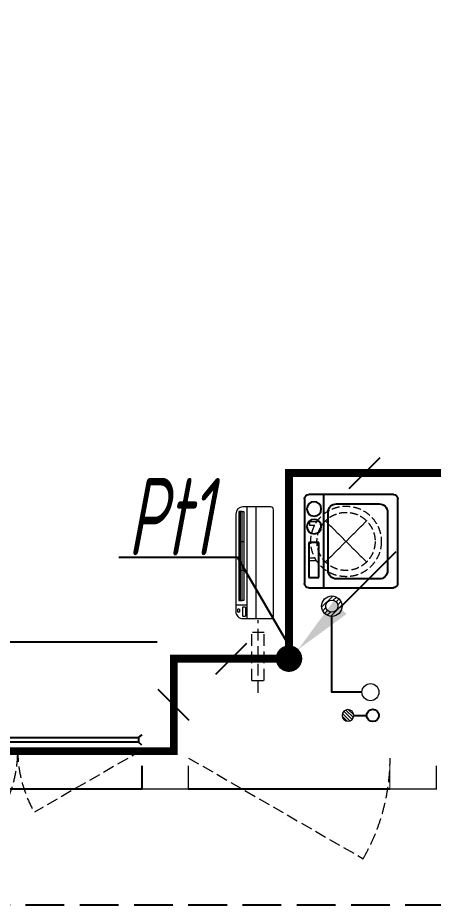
# Model space of a CAD drawing. Extents: x 3002737 to 4077523, y -995787 to -7267.
# Drawn here: x 3554704 to 3557384, y -786295 to -780568 of the extents above; entities that cross this region are included whole.
import ezdxf
from ezdxf.enums import TextEntityAlignment as Align
from ezdxf.xclip import XClip

# ---------------------------------------------------------------- set-up
doc = ezdxf.new("R2010")
doc.units = 0
doc.header["$LTSCALE"] = 1000
doc.header["$MEASUREMENT"] = 0
doc.header["$XCLIPFRAME"] = 2
for name, pattern in [('$1$DASH', [0.35, 0.25, -0.1]), ('CENTER2', [1.125, 0.75, -0.125, 0.125, -0.125]), ('DASH', [0.35, 0.25, -0.1]), ('DOTE', [2.42, 2, -0.2, 0.02, -0.2]), ('HIDDEN', [0.375, 0.25, -0.125])]:
    doc.linetypes.add(name, pattern=pattern)
doc.layers.get('0').update_dxf_attribs({"linetype": 'CONTINUOUS'})
for name, color, linetype in [('!!电气', 1, 'CONTINUOUS'), ('3-栏杆1', 252, 'CONTINUOUS'), ('3.5方案汇报，与郭总、侯月琴确定户型_t8$0$2020.03.04 -1安徽标准化洋房户型(UA）_t8_t8$0$看线', 154, 'CONTINUOUS'), ('DIM-照明', 7, 'CONTINUOUS'), ('LVTRY', 252, 'CONTINUOUS'), ('LWIRE', 4, 'CONTINUOUS'), ('SHTLN', 4, 'CONTINUOUS'), ('VPIPE-凝结', 150, 'CONTINUOUS'), ('WIRE-接地', 2, 'CONTINUOUS'), ('卫生间', 6, 'CONTINUOUS'), ('看线', 185, 'CONTINUOUS')]:
    doc.layers.add(name, color=color, linetype=linetype)
for name, color, linetype, lineweight in [('DOTE', 19, 'DOTE', 9), ('EQUIP_地漏', 7, 'CONTINUOUS', 18), ('VPIPE-废水', 31, 'TG_F', 18), ('WINDOW', 146, 'CONTINUOUS', 20), ('平面-空调室内机', 176, 'CONTINUOUS', 9), ('平面-空调预留孔', 252, 'CONTINUOUS', 15), ('粉刷', 251, 'CONTINUOUS', 9)]:
    doc.layers.add(name, color=color, linetype=linetype, lineweight=lineweight)
doc.styles.add('HZTXT', font='gbeitc.shx', dxfattribs={"width": 0.8, "height": 400, "bigfont": 'hztxt.shx'})
doc.styles.get("Standard").update_dxf_attribs({"font": 'gbenor.shx', "bigfont": 'gbcbig.shx'})
doc.styles.add('TG_LINETYPE', font='SIMPLEX', dxfattribs={"width": 0.8, "height": 3, "bigfont": 'HZTXT'})
doc.linetypes.add('TG_F', pattern='A,2,-0.3,["F",TG_LINETYPE,S=0.1,R=0,X=-0.23,Y=-0.15],0', length=2.3)

# ---------------------------------------------------------------- blocks, each defined once
blk = doc.blocks.new('A$C74D73064')
at = {"layer": 'DOTE', "color": 252}
blk.add_line((-86385.2, 67619.3), (196116, 67619.3), dxfattribs=at)
blk = doc.blocks.new('A$C7B1F0EBE')
at = {"color": 252}
ref = blk.add_blockref('A$C74D73064', (-53513, -33807.7), dxfattribs=at)
XClip(ref).set_block_clipping_path([(63315.4263309771, 50772.2529092039), (117315.4131985184, 70272.2529080271)])
blk = doc.blocks.new('dongkong')
at = {"layer": '平面-空调预留孔', "color": 8, "linetype": 'HIDDEN', "ltscale": 0.3}
for p, q in [((-603796, 210899.9), (-603796, 210431.5)), ((-603836, 210821), (-603836, 210510.8)), ((-603836, 210821), (-603756, 210821)), ((-603756, 210821), (-603756, 210510.8))]:
    blk.add_line(p, q, dxfattribs=at)
blk.add_lwpolyline([(-603756, 210510.8), (-603836, 210510.8)], dxfattribs=at)
blk = doc.blocks.new('A$C001338C2')
at = {"color": 8}
for p, q in [((845, 303.6), (55, 303.6)), ((109.1, 214.8), (109.1, 303.6)), ((0, 248.6), (0, 22)), ((900, 22), (900, 248.6)), ((22, 0), (878, 0))]:
    blk.add_line(p, q, dxfattribs=at)
at = {"color": 8, "lineweight": 5}
for p, q in [((900, 214.8), (0, 214.8)), ((864.6, 278.7), (144.5, 278.7)), ((144.5, 278.7), (144.5, 265.8)), ((387, 278.7), (144.5, 278.7)), ((144.5, 278.7), (144.5, 252.9)), ((144.5, 265.8), (864.6, 265.8)), ((144.5, 239.9), (144.5, 252.9)), ((144.5, 252.9), (864.6, 252.9)), ((864.6, 239.9), (144.5, 239.9)), ((387, 239.9), (387, 278.7)), ((622, 239.9), (387, 239.9)), ((864.6, 278.7), (622, 278.7)), ((622, 278.7), (622, 239.9)), ((864.6, 252.9), (864.6, 278.7)), ((864.6, 265.8), (864.6, 239.9)), ((900, 143.2), (0, 143.2))]:
    blk.add_line(p, q, dxfattribs=at)
at = {"color": 8}
for points in [[(73.1, 275), (56.8, 275, -0.414214), (51.3, 280.5), (51.3, 283.4, -0.414214), (56.8, 288.9), (73.1, 288.9, -0.414214), (78.6, 283.4), (78.6, 280.5, -0.414214)], [(89.2, 226.4), (22.2, 226.4, -0.414214), (16.7, 231.9), (16.7, 243.1, -0.414214), (22.2, 248.6), (89.2, 248.6, -0.414214), (94.7, 243.1), (94.7, 231.9, -0.414214)]]:
    blk.add_lwpolyline(points, format="xyb", close=True, dxfattribs=at)
for centre, radius, start, end in [((55, 248.6), 55, 90, 180), ((845, 248.6), 55, 360, 90), ((22, 22), 22, 180, 270), ((878, 22), 22, 270, 360)]:
    blk.add_arc(centre, radius, start, end, dxfattribs=at)
blk = doc.blocks.new('ASDFSD')
at = {"layer": '3-栏杆1', "color": 5}
for p, q in [((681762.6, 334937.5), (681742.3, 334955.3)), ((681742.3, 334955.3), (681762.6, 334937.5)), ((683322.1, 334937.5), (681762.6, 334937.5)), ((681762.6, 334937.5), (681762.6, 334908.3)), ((683322.1, 334937.5), (683342.3, 334955.3)), ((683342.3, 334955.3), (683322.1, 334937.5)), ((683322.1, 334937.5), (683322.1, 334908.3)), ((681742.3, 334888.4), (681762.6, 334908.3)), ((681762.6, 334908.2), (683322.1, 334908.2)), ((683322.1, 334908.3), (683342.3, 334888.4)), ((683342.3, 334888.4), (683322.1, 334908.3))]:
    blk.add_line(p, q, dxfattribs=at)
blk = doc.blocks.new('$TwtSys$00000141')
at = {"color": 252}
for p, q in [((-47.1, 3.8), (-5, 45.9)), ((-47.1, 3.8), (-5, 45.9)), ((-43.6, -17.5), (17.5, 43.6)), ((-43.6, -17.5), (17.5, 43.6)), ((-33.2, -33.2), (33.2, 33.2)), ((-33.2, -33.2), (33.2, 33.2)), ((-16.2, -43.5), (43.8, 16.4)), ((-16.2, -43.5), (43.8, 16.4)), ((5.7, -46.1), (46.1, -5.7)), ((5.7, -46.1), (46.1, -5.7))]:
    blk.add_line(p, q, dxfattribs=at)
blk.add_circle((0, 0), 47, dxfattribs=at)
blk.add_circle((0, 0), 47, dxfattribs=at)
blk = doc.blocks.new('RECTANG')
for p, q in [((1, 1), (0, 1)), ((0, 1), (0, 0)), ((1, 0), (1, 1)), ((0, 0), (1, 0))]:
    blk.add_line(p, q)
blk = doc.blocks.new('洗衣机')
at = {"layer": 'LVTRY'}
for p, q in [((3791567.4, 243472.1), (3791021, 243472.1)), ((3791116.5, 243472.1), (3791116.5, 242871.5)), ((3790993.7, 243444.5), (3790993.7, 242899.1)), ((3791199, 243412.7), (3791474.9, 243412.7)), ((3791594.6, 242899.1), (3791594.6, 243444.5)), ((3791145.1, 242982.5), (3791145.1, 243358)), ((3791528.8, 243358), (3791528.8, 242982.5)), ((3791474.9, 242927.8), (3791199, 242927.8)), ((3791021, 242871.5), (3791567.4, 242871.5))]:
    blk.add_line(p, q, dxfattribs=at)
at = {"layer": 'LVTRY', "extrusion": (0, 0, -1)}
for centre, major_axis, start_param, end_param in [((3791021, 243444.5), (0, 27.6), -1.570796, 0), ((3791567.4, 243444.5), (0, 27.6), 0, 1.570796), ((3791055.1, 243379.8), (0, 46.9), 3.141593, 9.424778), ((3791199, 243358), (0, 54.7), 4.712389, 6.283185), ((3791474.9, 243358), (0, 54.7), 0, 1.570796), ((3791055.1, 243265.7), (0, 46.9), 3.141593, 9.424778), ((3791199, 242982.5), (0, 54.7), 3.141593, 4.712389), ((3791474.9, 242982.5), (0, 54.7), 1.570796, 3.141593), ((3791021, 242899.1), (0, 27.6), 3.141593, 4.712389), ((3791567.4, 242899.1), (0, 27.6), 1.570796, 3.141593)]:
    blk.add_ellipse(centre, major_axis=major_axis, ratio=0.986385, start_param=start_param, end_param=end_param, dxfattribs=at)
at = {"layer": 'LVTRY', "xscale": 63.25620569481588, "yscale": 224.5369532744355, "zscale": 64.12934308941763, "rotation": 180}
blk.add_blockref('RECTANG', (3791085.2, 243162.4), dxfattribs=at)
blk = doc.blocks.new('$TwtSys$00000543')
at = {"color": 252}
for p, q in [((-93.6, -8.5), (8.5, 93.6)), ((12.5, 55), (41.7, 84.2)), ((-8.5, -93.6), (93.6, 8.5)), ((39.9, 39.9), (66.5, 66.5)), ((55, 12.5), (84.2, 41.7)), ((-84.2, -41.7), (-55, -12.5)), ((-66.5, -66.5), (-39.9, -39.9)), ((-41.7, -84.2), (-12.5, -55))]:
    blk.add_line(p, q, dxfattribs=at)
for radius in [94, 56.4]:
    blk.add_circle((0, 0), radius, dxfattribs=at)
blk = doc.blocks.new('dnfhfn')
at = {"color": 252, "linetype": '$1$DASH', "ltscale": 0.2}
for p, q in [((101.9, 462.7, 0), (121.9, 462.7, 0)), ((101.9, 417.2, 0), (101.9, 462.7, 0)), ((121.9, 462.7, 0), (121.9, 429, 0)), ((353.1, 462.7, 0), (333.1, 462.7, 0)), ((333.1, 462.7, 0), (333.1, 429, 0)), ((353.1, 417.2, 0), (353.1, 462.7, 0))]:
    blk.add_line(p, q, dxfattribs=at)
at = {"color": 252, "linetype": '$1$DASH', "ltscale": 0.2, "elevation": 0}
for points in [[(94.9, 360.1), (94.9, 360.1), (360.1, 94.9), (360.1, 94.9)], [(360.1, 360.1), (94.9, 94.9), (94.9, 94.9), (360.1, 360.1)]]:
    blk.add_lwpolyline(points, close=True, dxfattribs=at)
at = {"color": 252, "linetype": '$1$DASH', "ltscale": 0.2}
for radius in [227.5, 187.5]:
    blk.add_circle((227.5, 227.5, 0), radius, dxfattribs=at)
blk = doc.blocks.new('A$C148B7D8E')
at = {"layer": '卫生间', "color": 252, "linetype": 'DASH'}
blk.add_lwpolyline([(16100, 14000), (16100, 15400), (7700, 15400), (7700, 10800), (7300, 10800), (7300, 10000), (900, 10000), (900, 9000), (-900, 9000), (-900, -900), (1750, -900), (1750, -2100), (23450, -2100), (23450, -900), (25100, -900)], dxfattribs=at)
blk = doc.blocks.new('A$C66B635E3')
at = {"color": 252, "const_width": 8}
for points in [[(40050, -100), (40050, -250), (39750, -250), (39750, -100)], [(41650, -100), (41650, -250), (41350, -250), (41350, -100)]]:
    blk.add_lwpolyline(points, dxfattribs=at)
at = {"layer": '3.5方案汇报，与郭总、侯月琴确定户型_t8$0$2020.03.04 -1安徽标准化洋房户型(UA）_t8_t8$0$看线', "color": 252, "ltscale": 10}
blk.add_line((37600, 700), (39850, 700), dxfattribs=at)
at = {"layer": 'VPIPE-凝结', "color": 252, "ltscale": 0.1}
for points in [[(41170, 375), (40975.9, 375), (40975.9, 864.2)], [(41117.6, 225), (41200, 225)]]:
    blk.add_lwpolyline(points, dxfattribs=at)
at = {"layer": 'VPIPE-凝结', "color": 252}
blk.add_circle((41240, 225), 40, dxfattribs=at)
at = {"layer": 'VPIPE-废水', "color": 252}
blk.add_circle((41225, 375), 55, dxfattribs=at)
at = {"layer": 'WINDOW', "color": 252, "linetype": 'DASH', "ltscale": 0.3}
for points in [[(38150, 0), (38842.8, -400, 0.131652), (38950, 0)], [(39750, 0), (39057.2, -400, -0.131652), (38950, 0)], [(40051.9, -50), (41177.8, -700, 0.131652), (41351.9, -50)]]:
    blk.add_lwpolyline(points, format="xyb", dxfattribs=at)
at = {"layer": '看线', "color": 252, "ltscale": 0.5}
for points in [[(39750, -100), (39750, -250), (38150, -250), (38150, -100)], [(41350, -250), (40050, -250)]]:
    blk.add_lwpolyline(points, dxfattribs=at)
at = {"color": 252, "xscale": -1}
for name, p in [('A$C148B7D8E', (50100, 1100)), ('ASDFSD', (721492.3, -334855.3))]:
    blk.add_blockref(name, p, dxfattribs=at)
at = {"layer": 'EQUIP_地漏', "color": 252, "xscale": 0.7000000000000001, "yscale": 0.7000000000000001, "zscale": 0.7000000000000001}
blk.add_blockref('$TwtSys$00000543', (40975.9, 930), dxfattribs=at)
at = {"layer": 'EQUIP_地漏', "color": 252, "xscale": 0.8, "yscale": -0.8, "zscale": 0.8, "rotation": 179.999999999993}
blk.add_blockref('$TwtSys$00000141', (41080, 225), dxfattribs=at)
at = {"layer": '平面-空调室内机', "color": 252, "ltscale": 0.3, "xscale": -1, "rotation": 180}
blk.add_blockref('dongkong', (644295.9, 211270.8), dxfattribs=at)
at = {"layer": '平面-空调预留孔', "color": 252, "xscale": 0.800000000046565, "yscale": 0.800000000046565, "zscale": 0.800000000046565, "rotation": 90.00000023343011}
blk.add_blockref('A$C001338C2', (40599.8, 850), dxfattribs=at)
at = {"layer": '平面-空调预留孔', "color": 252, "rotation": 89.99999999999304}
blk.add_blockref('dnfhfn', (41295.1, 1120.3, 0), dxfattribs=at)
at = {"layer": '粉刷', "color": 252}
blk.add_blockref('洗衣机', (-3750193.7, -241822.4), dxfattribs=at)
blk = doc.blocks.new('$TelecSys$00000008')
blk.add_line((0.4, 0.4), (-0.4, -0.4))
blk = doc.blocks.new('$TelecSys$00000078')
for p, q in [((1.15, 1.15), (0.55, 0.55)), ((0.1042, 0.1042), (0.1042, 0.1042)), ((-0.1042, -0.1042), (-0.1042, -0.1042))]:
    blk.add_line(p, q)
at = {"const_width": 0.1425}
blk.add_lwpolyline([(-0.0713, 0, 1), (0.0713, 0, 1)], format="xyb", close=True, dxfattribs=at)
blk.add_solid([(0.62, 0.48), (0.48, 0.62), (0.1, 0.1)])
at = {"width": 0.8, "flags": 9}
blk.add_attdef('A', (0, 0), '', height=0.00002, dxfattribs=at)

msp = doc.modelspace()

# ---------------------------------------------------------------- linework, layer by layer
at = {"layer": 'DIM-照明', "color": 7, "ltscale": 0.8}
for p in [(3555356.3, -784049.5), (3556484.1, -784673.4)]:
    msp.add_line(p, (3556121.6, -784049.5), dxfattribs=at)
at = {"layer": 'WIRE-接地', "color": 2, "linetype": 'CENTER2', "const_width": 50}
msp.add_lwpolyline([(3557562.1, -774394), (3557562.1, -775192.2), (3557562.1, -776194.6), (3565759.1, -776194.6), (3565759.1, -784097.2), (3563055, -784097.2), (3563055, -783506), (3556453.8, -783506), (3556453.8, -784703.7), (3555710.8, -784703.7), (3555710.8, -785300.3), (3550806.5, -785300.3)], dxfattribs=at)

# ---------------------------------------------------------------- block references
at = {"layer": '!!电气'}
for name, p in [('A$C7B1F0EBE', (3419851.8, -816586.6)), ('A$C66B635E3', (3515754.3, -785295.1))]:
    msp.add_blockref(name, p, dxfattribs=at)
at = {"layer": 'LWIRE', "color": 2, "xscale": 600, "yscale": 600, "zscale": 600}
msp.add_blockref('$TelecSys$00000078', (3556453.8, -784703.7), dxfattribs=at)
at = {"layer": 'SHTLN', "color": 2, "xscale": 250, "yscale": 250, "zscale": 250}
for p, rotation in [((3556941.9, -783506), 180), ((3556082.3, -784703.7), 180), ((3555710.8, -785002), 270)]:
    msp.add_blockref('$TelecSys$00000008', p, dxfattribs=dict(at, rotation=rotation))

# ---------------------------------------------------------------- texts
at = {"layer": 'DIM-照明', "color": 7, "ltscale": 0.8, "style": 'HZTXT', "width": 0.7}
msp.add_text('Pt1', height=500, dxfattribs=at).set_placement((3555687, -783787.7), align=Align.MIDDLE)

doc.saveas('drawing.dxf')
